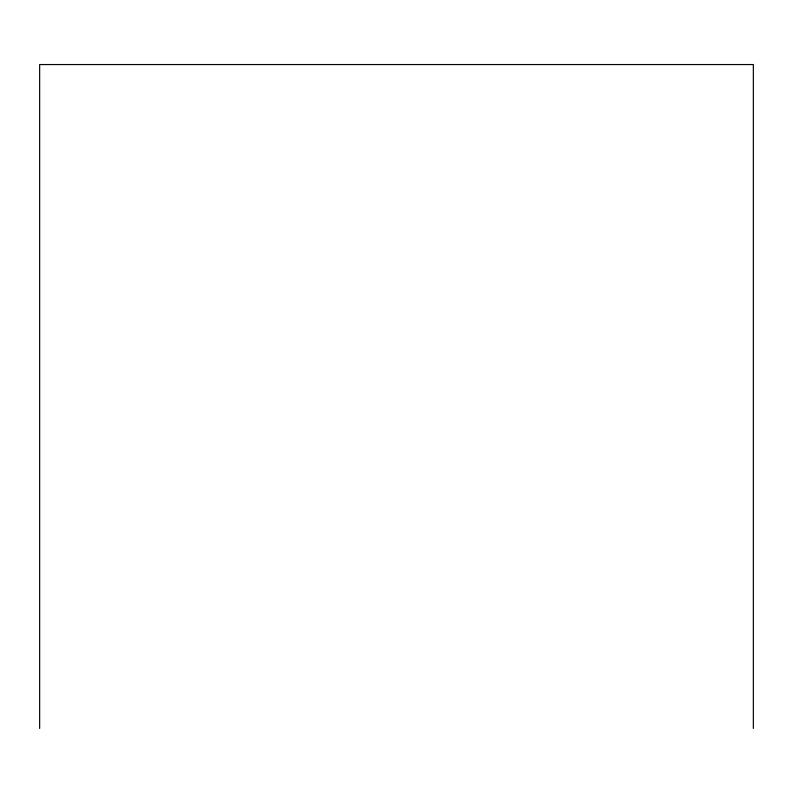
<?xml version="1.0" encoding="UTF-8"?>
<svg xmlns="http://www.w3.org/2000/svg" width="793" height="793" viewBox="0 0 793 793"><rect width="100%" height="100%" fill="white"/><g stroke="black" fill="none" stroke-linecap="round" stroke-linejoin="round"><path stroke-width="1.19" d="M753.35 728.45L753.35 64.55L39.65 64.55L39.65 728.45"/></g></svg>
